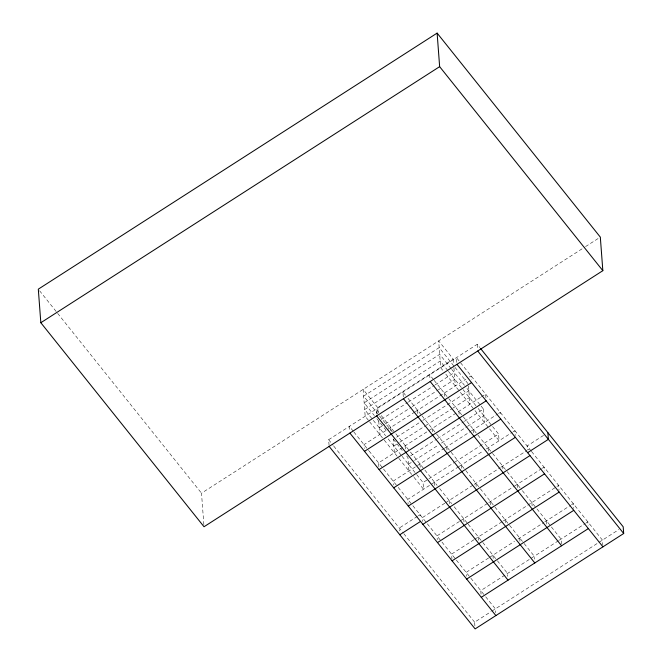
<?xml version="1.0" encoding="UTF-8"?>
<svg xmlns="http://www.w3.org/2000/svg" width="662" height="662" viewBox="0 0 662 662"><rect width="100%" height="100%" fill="white"/><g stroke="black" fill="none" stroke-linecap="round" stroke-linejoin="round"><path stroke-width="0.5" stroke-dasharray="3.31 2.48" d="M203.871 524.718L201.505 493.19L584.678 247.166M585.547 246.603L600.318 237.12M378.11 412.451L377.745 407.651L453.28 359.16L438.674 340.913L440.693 367.758L443.234 370.927M329.08 445.452L328.642 439.7L477.219 344.306L479.784 347.517M381.362 419.402L407.403 402.686M408.272 402.124L434.313 385.4M435.182 384.845L454.281 372.582M379.26 427.793L384.465 424.441M385.334 423.887L411.383 407.163M412.252 406.609L437.425 390.439M438.294 389.885L454.786 379.293M414.942 411.913L363.992 444.624L364.282 448.464M415.355 411.648L465.882 379.202M469.341 376.984L471.063 375.875L471.352 379.715M394.362 452.75L393.352 439.328L422 420.933M422.869 420.37L468.886 390.828M393.857 446.039L399.062 442.696M399.931 442.133L425.112 425.972M425.98 425.409L452.022 408.694M452.891 408.131L469.391 397.539M480.48 397.457L378.59 462.87L378.879 466.71M481.348 396.902L485.66 394.13L485.949 397.961M410.556 455.903L436.597 439.179M437.466 438.625L463.516 421.901M464.376 421.346L483.483 409.083L480.943 405.905M408.454 464.285L413.659 460.942M414.528 460.388L437.971 445.336M441.446 443.101L466.619 426.94M467.488 426.378L483.988 415.794M444.55 448.141L393.187 481.125L393.476 484.956M444.996 447.86L470.897 431.227M471.468 430.863L497.667 414.04M498.536 413.485L500.257 412.376L500.472 415.256M414.04 477.343L423.556 489.243L423.051 482.532L454.306 462.465M455.175 461.911L498.585 434.04L477.641 407.858M458.733 466.66L407.784 499.371L408.148 504.163M459.155 466.396L483.459 450.781M486.363 448.919L512.264 432.286M513.133 431.732L514.854 430.623L515.218 435.422M417.457 516.368L399.294 528.028L399.517 530.899M418.318 515.814L420.047 514.705L420.262 517.576M543.543 435.406L527.118 445.956L527.407 449.788M444.831 503.203L422.381 517.618L422.67 521.457M445.7 502.648L473.33 484.907M474.191 484.352L500.1 467.728M500.96 467.173L526.861 450.541M527.73 449.986L529.451 448.877M459.428 521.457L436.978 535.872L437.268 539.704M460.297 520.903L487.927 503.161M488.788 502.607L513.828 486.529M514.697 485.974L541.458 468.787M542.327 468.233L544.048 467.124L544.338 470.955M474.025 539.704L451.575 554.119L451.939 558.91M474.894 539.149L502.524 521.408M503.385 520.853L556.055 487.033M556.924 486.479L558.654 485.37L559.009 490.161M488.63 557.95L466.172 572.365L466.462 576.205M489.491 557.396L514.531 541.317M517.982 539.1L543.891 522.467M544.752 521.913L570.661 505.288M571.521 504.734L573.251 503.625L573.606 508.416M558.488 540.722L480.778 590.62L481.133 595.411M559.349 540.167L585.258 523.534M586.118 522.98L587.848 521.871L588.129 525.702M474.911 626.02L474.621 622.189L491.047 611.638M491.916 611.084L598.125 542.89M598.986 542.335L618.871 529.575M531.363 451.252L456.466 357.629L456.83 362.42M531.627 451.592L602.445 540.118L602.801 544.909M453.776 365.871L439.179 347.624L363.653 396.116L378.25 414.362M455.051 367.46L468.382 384.117L469.888 404.25M451.112 368.618L439.684 354.336L364.158 402.827L374.311 415.521M451.749 369.404L464.443 385.276M466.975 388.453L480.306 405.111M447.81 370.563L440.189 361.047L364.663 409.538L385.607 435.72M448.439 371.357L462.407 388.817M463.044 389.604L477.004 407.064M445.774 374.104L459.734 391.556M460.371 392.351L474.331 409.803M474.968 410.597L488.928 428.057M489.566 428.852L499.09 440.751L498.585 434.04M433.511 379.574L429.696 374.816L430.06 379.607M434.14 380.369L448.108 397.829M448.737 398.615L462.705 416.075M463.334 416.87L477.302 434.322M477.931 435.116L491.899 452.576M492.528 453.362L506.496 470.823M507.133 471.617L521.73 489.863M522.359 490.658L536.328 508.11M536.956 508.904L561.078 539.058L561.434 543.85M405.467 395.173L402.935 392.003L403.29 396.795M408.007 398.35L421.338 415.016M421.975 415.802L435.935 433.262M436.572 434.057L450.532 451.509M451.17 452.303L465.129 469.755M465.767 470.55L479.727 488.01M480.364 488.804L494.324 506.256M494.961 507.051L508.921 524.503M509.558 525.297L523.518 542.757M524.155 543.552L534.308 556.245L534.524 559.117M377.745 407.651L363.148 389.405L365.167 416.249L368.974 421.015M378.705 412.36L376.165 409.19L376.521 413.982M381.238 415.537L395.206 432.989M395.835 433.784L409.803 451.244M410.44 452.038L437.094 485.362M439.634 488.531L451.691 503.608M454.231 506.786L467.554 523.443M468.191 524.238L482.151 541.69M482.788 542.484L496.748 559.944M497.385 560.739L507.539 573.433L507.754 576.304M379.516 415.951L392.847 432.617M376.852 418.698L387.005 431.392M393.352 439.328L402.239 450.433M406.683 455.986L407.949 457.574L408.959 470.996M388.147 438.898L401.47 455.555M402.107 456.35L416.067 473.81M416.704 474.604L423.051 482.532M369.611 421.802L383.571 439.262M384.208 440.056L398.168 457.508M398.805 458.303L413.402 476.549M353.251 431.194L349.395 426.378L349.759 431.169M353.889 431.996L368.668 450.466M369.073 450.971L397.63 486.678M398.21 487.397L412.343 505.065M412.865 505.718L441.422 541.425M441.935 542.062L485.072 595.99M485.718 596.793L495.375 608.866L495.656 612.698M328.642 439.7L333.143 445.319M333.78 446.122L403.158 532.852M403.803 533.655L474.621 622.189M39.596 290.784L57.006 312.555M57.652 313.366L201.505 493.19M546.481 520.804L546.771 524.643M531.884 502.557L532.174 506.397M517.287 484.311L517.576 488.142M519.711 537.991L520.001 541.83M502.69 466.065L502.905 468.936M505.114 519.744L505.329 522.624M488.093 447.81L488.374 451.649M490.517 501.498L490.807 505.329M483.483 409.083L484.493 422.505M477.219 344.306L477.575 349.097M492.942 555.178L493.231 559.018M473.496 429.564L473.777 433.395M475.92 483.243L476.21 487.083M478.345 536.932L478.634 540.763M458.89 411.317L459.114 414.189M453.28 359.16L453.636 363.951M453.925 367.791L455.291 386.004M461.323 464.997L461.613 468.837M463.748 518.685L464.037 522.517M444.293 393.062L444.583 396.902M446.726 446.751L447.016 450.582M449.15 500.431L449.515 505.23M432.129 428.504L432.418 432.336M434.553 482.184L434.917 486.975M417.532 410.25L417.813 414.089M419.956 463.938L420.246 467.769M405.359 445.692L405.715 450.483M390.762 427.437L391.118 432.228M378.755 421.073L379.765 434.504"/><path stroke-width="0.99" d="M437.119 33.1L38.305 289.17L40.829 322.725L204.028 526.745L602.842 270.675L600.318 237.12L437.119 33.1L439.642 66.655L602.842 270.675M40.829 322.725L439.642 66.655M364.497 451.335L471.567 382.586M379.094 469.581L486.165 400.841M393.691 487.836L500.762 419.087M408.288 506.082L515.359 437.334M399.798 534.739L420.552 521.416M527.622 452.667L548.376 439.345L547.871 432.634M422.886 524.329L529.956 455.588M437.483 542.583L544.553 473.835M452.08 560.83L559.15 492.081M466.677 579.076L573.755 510.336M481.282 597.331L588.352 528.582M480.43 348.32L623.19 526.795L623.695 533.506L475.126 628.9L329.146 446.411M477.724 351.017L623.695 533.506M456.97 364.34L602.95 546.829M430.201 381.527L561.583 545.769M403.439 398.714L534.813 562.957M376.67 415.901L508.044 580.144M349.9 433.089L495.879 615.577"/></g></svg>
